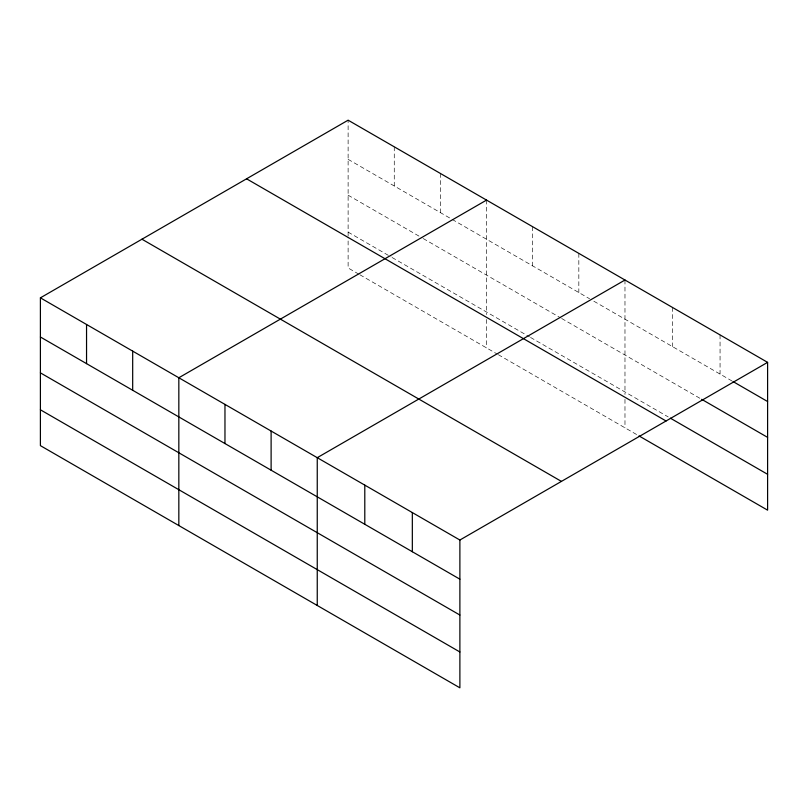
<?xml version="1.0" encoding="UTF-8"?>
<svg xmlns="http://www.w3.org/2000/svg" width="808" height="808" viewBox="0 0 808 808"><rect width="100%" height="100%" fill="white"/><g stroke="black" fill="none" stroke-linecap="round" stroke-linejoin="round"><path stroke-width="0.61" stroke-dasharray="4.04 3.03" d="M348.117 235.835L348.117 120.18M348.117 159.338L451.137 218.817M452.207 219.433L589.567 298.738M593.86 301.212L731.947 380.942M348.117 195.193L422.16 237.936M423.24 238.562L560.59 317.857M561.661 318.483L700.607 398.697M348.117 232.128L391.042 256.904M392.122 257.53L529.472 336.825M530.543 337.451L668.196 416.918M358.853 274.175L348.117 267.973L348.117 237.067M359.924 274.791L497.284 354.096M498.354 354.712L637.946 435.3M720.059 334.916L720.059 374.074M672.519 307.464L672.519 346.632M624.978 280.022L624.978 394.445M624.978 399.384L624.978 427.816M578.831 253.379L578.831 292.536M532.694 226.735L532.694 265.903M486.547 200.101L486.547 314.524M486.547 319.463L486.547 347.894M440.411 173.457L440.411 212.625M394.264 146.814L394.264 185.981"/><path stroke-width="1.21" d="M40.4 297.839L459.883 540.027L459.883 687.82L40.4 445.642L40.4 297.839L348.117 120.18L767.6 362.358L767.6 510.161L639.027 435.926M486.547 200.101L178.831 377.76L178.831 525.564M624.978 280.022L317.251 457.681L317.251 605.485M459.883 540.027L767.6 362.358M733.028 381.558L767.6 401.526M701.687 399.324L767.6 437.37M670.357 418.17L767.6 474.306M246.571 178.81L666.055 420.988M141.945 239.208L561.429 481.396M40.4 336.997L459.883 579.185M40.4 372.852L459.883 615.04M40.4 409.787L459.883 651.975M412.332 512.575L412.332 551.733M364.792 485.123L364.792 524.291M271.114 431.038L271.114 470.206M224.967 404.404L224.967 443.562M132.684 351.116L132.684 390.284M86.547 324.483L86.547 363.64"/></g></svg>
